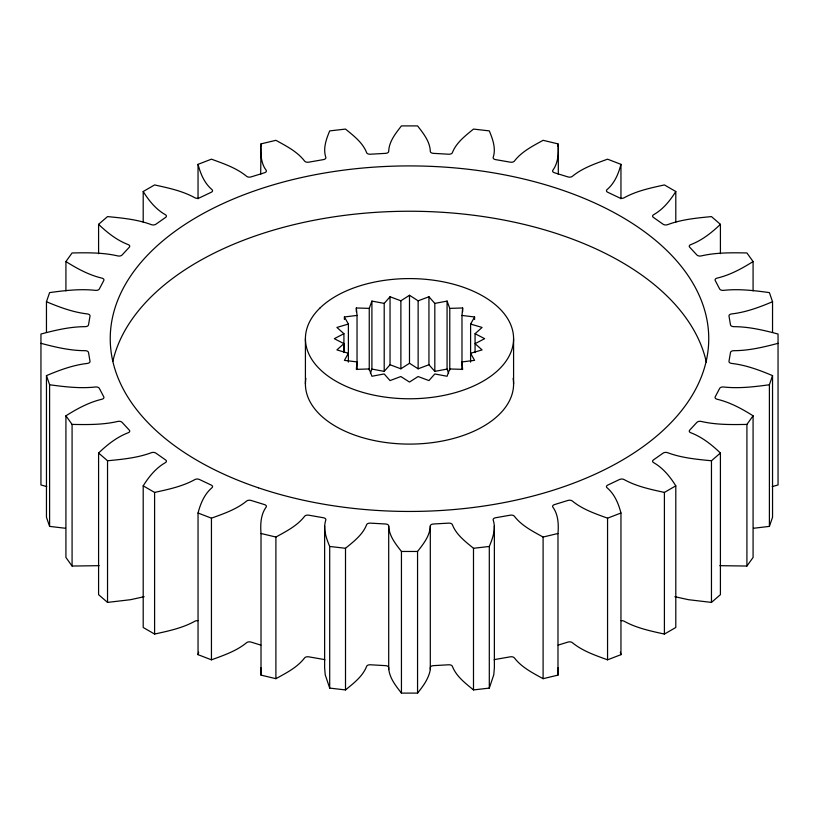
<?xml version="1.0" encoding="UTF-8"?>
<svg xmlns="http://www.w3.org/2000/svg" width="819" height="819" viewBox="0 0 819 819"><rect width="100%" height="100%" fill="white"/><g stroke="black" fill="none" stroke-linecap="round" stroke-linejoin="round"><path stroke-width="1.23" d="M40.95 343.325C55.293 347.143 69.973 350.624 84.9 350.686A3.409 1.966 0 0 1 88.513 352.518L89.998 361.251A3.409 1.966 0 0 1 87.08 363.462C72.963 365.11 59.48 370.137 46.458 375.624L49.601 384.756C64.67 386.814 79.996 388.656 95.188 387.018A3.409 1.966 0 0 1 99.355 388.411L103.767 396.805A3.409 1.966 0 0 1 101.648 399.303C88.8 402.375 77.017 408.804 65.919 415.806L72.082 424.406C87.264 424.692 102.692 424.897 117.567 421.488A3.409 1.966 0 0 1 122.123 422.389L129.289 430.129A3.409 1.966 0 0 1 128.051 432.811C116.81 437.111 107.197 444.778 98.587 453.03L107.535 460.759C122.226 459.336 137.223 457.944 151.157 452.784A3.409 1.966 0 0 1 155.927 453.153L165.571 459.93A3.409 1.966 0 0 1 165.264 462.704C155.856 468.069 148.843 476.781 143.202 485.851L154.596 492.424C168.253 489.404 182.32 486.506 194.676 479.688A3.409 1.966 0 0 1 199.488 479.514L211.23 485.073A3.409 1.966 0 0 1 211.865 487.827C204.392 494.185 200.44 503.716 198.044 513.011L211.445 518.181C223.587 513.738 236.322 509.459 246.458 501.177A3.409 1.966 0 0 1 251.105 500.46L264.506 504.596A3.409 1.966 0 0 1 266.062 507.227C260.647 514.711 260.299 524.59 261.015 533.486L275.901 537.039C286.138 531.388 297.205 525.839 304.494 516.42A3.409 1.966 0 0 1 308.814 515.192L323.362 517.741A3.409 1.966 0 0 1 325.767 520.147C322.881 528.91 326.3 538.318 329.699 546.468L345.505 548.28C353.552 541.656 362.653 534.827 366.574 524.825A3.409 1.966 0 0 1 370.393 523.136L385.524 523.996A3.409 1.966 0 0 1 388.697 526.085C389.035 535.861 395.679 544.062 401.443 551.463L401.443 693.099L417.557 693.099C423.167 686.158 428.777 678.562 430.303 669.573L430.303 526.085A3.409 1.966 0 0 1 433.476 523.996L448.607 523.136A3.409 1.966 0 0 1 452.426 524.825C456.347 534.827 465.448 541.656 473.495 548.28L489.301 546.468C492.7 538.318 496.119 528.91 493.233 520.147A3.409 1.966 0 0 1 495.638 517.741L510.186 515.192A3.409 1.966 0 0 1 514.506 516.42C521.795 525.839 532.862 531.388 543.099 537.039L557.985 533.486C558.701 524.59 558.353 514.711 552.938 507.227A3.409 1.966 0 0 1 554.494 504.596L567.895 500.46A3.409 1.966 0 0 1 572.542 501.177C582.678 509.459 595.413 513.738 607.555 518.181L620.956 513.011C618.56 503.716 614.608 494.185 607.135 487.827A3.409 1.966 0 0 1 607.77 485.073L619.512 479.514A3.409 1.966 0 0 1 624.324 479.688C636.68 486.506 650.747 489.404 664.404 492.424L675.798 485.851C670.157 476.781 663.144 468.069 653.736 462.704A3.409 1.966 0 0 1 653.429 459.93L663.073 453.153A3.409 1.966 0 0 1 667.843 452.784C681.777 457.944 696.774 459.336 711.465 460.759L720.413 453.03C711.803 444.778 702.19 437.111 690.949 432.811A3.409 1.966 0 0 1 689.711 430.129L696.877 422.389A3.409 1.966 0 0 1 701.433 421.488C716.308 424.897 731.736 424.692 746.918 424.406L753.081 415.806C741.983 408.804 730.2 402.375 717.352 399.303A3.409 1.966 0 0 1 715.233 396.805L719.645 388.411A3.409 1.966 0 0 1 723.812 387.018C739.004 388.656 754.33 386.814 769.399 384.756L772.542 375.624C759.52 370.137 746.037 365.11 731.92 363.462A3.409 1.966 0 0 1 729.002 361.251L730.487 352.518A3.409 1.966 0 0 1 734.1 350.686C749.027 350.624 763.707 347.143 778.05 343.325M401.443 693.099C395.679 685.698 389.035 677.508 388.697 667.731A3.409 1.966 0 0 0 385.524 665.642L370.393 664.782A3.409 1.966 0 0 0 366.574 666.471C362.653 676.474 353.552 683.302 345.505 689.926L329.699 688.103L325.225 674.805L324.631 667.792L324.631 526.146M260.851 667.72L261.015 675.122L275.901 678.685C286.138 673.034 297.205 667.485 304.494 658.056A3.409 1.966 0 0 1 308.814 656.838L323.362 659.377A3.409 1.966 0 0 1 324.887 659.889M260.688 174.396L261.015 143.878L275.901 140.315C286.138 145.966 297.205 151.515 304.494 160.944A3.409 1.966 0 0 0 308.814 162.162L323.362 159.623A3.409 1.966 0 0 0 325.767 157.217C322.881 148.444 326.3 139.035 329.699 130.897L345.505 129.074C353.552 135.698 362.653 142.526 366.574 152.529A3.409 1.966 0 0 0 370.393 154.218L385.524 153.358A3.409 1.966 0 0 0 388.697 151.269C389.035 141.492 395.679 133.302 401.443 125.901L417.557 125.901C423.321 133.302 429.965 141.492 430.303 151.269A3.409 1.966 0 0 0 433.476 153.358L448.607 154.218A3.409 1.966 0 0 0 452.426 152.529C456.347 142.526 465.448 135.698 473.495 129.074L489.301 130.897C492.7 139.035 496.119 148.444 493.233 157.217A3.409 1.966 0 0 0 495.638 159.623L510.186 162.162A3.409 1.966 0 0 0 514.506 160.944C521.795 151.515 532.862 145.966 543.099 140.315L557.985 143.878C558.701 152.764 558.353 162.643 552.938 170.127A3.409 1.966 0 0 0 554.494 172.758L567.895 176.894A3.409 1.966 0 0 0 572.542 176.187C582.678 167.895 595.413 163.626 607.555 159.173L620.956 164.343L620.956 198.792M461.977 369.574L461.977 315.438L462.643 307.985L449.774 308.384L447.072 301.095L434.817 303.399L428.941 296.754L418.14 300.819L409.49 295.28L400.88 300.808L390.039 296.754L384.203 303.388L384.203 371.376L371.908 369.082L371.908 301.095L384.203 303.388M494.113 659.889A3.409 1.966 0 0 1 495.638 659.377L510.186 656.838A3.409 1.966 0 0 1 514.506 658.056C521.795 667.485 532.862 673.034 543.099 678.685L557.985 675.122L558.149 667.72M260.851 645.106L251.105 642.106A3.409 1.966 0 0 0 246.458 642.813C236.322 651.105 223.587 655.374 211.445 659.827L198.044 654.657L198.669 652.2M620.956 164.343C618.56 173.638 614.608 183.169 607.135 189.527A3.409 1.966 0 0 0 607.77 192.281L619.512 197.85A3.409 1.966 0 0 0 624.324 197.666C636.68 190.847 650.747 187.95 664.404 184.93L675.798 191.513L675.798 222.133M46.458 332.35L46.458 301.73L49.601 292.608C64.67 290.54 79.996 288.697 95.188 290.336A3.409 1.966 0 0 0 99.355 288.943L103.767 280.548A3.409 1.966 0 0 0 101.648 278.05C88.8 274.979 77.017 268.55 65.919 261.548L72.082 252.958C87.264 252.661 102.692 252.457 117.567 255.866A3.409 1.966 0 0 0 122.123 254.965L129.289 247.236A3.409 1.966 0 0 0 128.051 244.543C116.81 240.243 107.197 232.576 98.587 224.334L107.535 216.595C122.226 218.018 137.223 219.42 151.157 224.57A3.409 1.966 0 0 0 155.927 224.211L165.571 217.424A3.409 1.966 0 0 0 165.264 214.65C155.856 209.295 148.843 200.583 143.202 191.513L154.596 184.93C168.253 187.95 182.32 190.847 194.676 197.666A3.409 1.966 0 0 0 199.488 197.85L211.23 192.281A3.409 1.966 0 0 0 211.865 189.527C204.392 183.169 200.44 173.638 198.044 164.343L211.445 159.173C223.587 163.626 236.322 167.895 246.458 176.187A3.409 1.966 0 0 0 251.105 176.894L264.506 172.758A3.409 1.966 0 0 0 266.062 170.127C261.241 163.739 260.759 155.313 260.688 147.604M753.552 528.265L769.399 526.392L772.542 517.27L772.542 375.624M369.246 370.065L369.246 308.374L371.908 301.095M370.383 373.239L371.908 369.082M430.303 669.573L430.303 667.731A3.409 1.966 0 0 1 433.476 665.642L448.607 664.782A3.409 1.966 0 0 1 452.426 666.471C456.347 676.474 465.448 683.302 473.495 689.926L489.301 688.103L493.775 674.805L494.369 667.792L494.369 526.146M470.587 362.111L470.608 324.068L474.58 316.973L461.977 315.438M675.798 191.513C670.157 200.583 663.144 209.295 653.736 214.65A3.409 1.966 0 0 0 653.429 217.424L663.073 224.211A3.409 1.966 0 0 0 667.843 224.57C681.777 219.42 696.774 218.018 711.465 216.595L720.413 224.334L720.413 253.685M719.84 565.673L746.918 566.042L753.081 557.452L753.081 415.806M417.557 693.099L417.557 551.463C423.321 544.062 429.965 535.861 430.303 526.085M384.203 371.376L390.039 364.752L390.039 296.754M720.413 224.334C711.803 232.576 702.19 240.243 690.949 244.543A3.409 1.966 0 0 0 689.711 247.236L696.877 254.965A3.409 1.966 0 0 0 701.433 255.866C716.308 252.457 731.736 252.661 746.918 252.958L753.081 261.548L753.081 290.899M369.246 308.374L356.347 307.985L357.033 315.417L344.4 316.973L348.392 324.048L336.896 327.446L343.919 333.681L334.326 338.677L343.919 343.642L336.896 349.908L348.382 353.276L344.4 360.37L357.002 361.916L356.347 369.359L369.215 368.959L371.908 376.259L384.162 373.945L390.039 380.589L400.839 376.535L409.49 382.063L418.11 376.535L428.941 380.589L434.787 373.955L447.072 376.259L449.744 368.98L462.643 369.359L461.957 361.926L474.58 360.37L470.587 353.296L482.094 349.908L475.061 343.673L484.653 338.677L475.071 333.702L482.094 327.446L470.608 324.068M674.846 596.703L688.462 599.692L711.465 602.405L720.413 594.666L720.413 453.03M390.039 364.752L400.88 368.806L409.49 363.267L409.49 295.28M753.081 261.548C741.983 268.55 730.2 274.979 717.352 278.05A3.409 1.966 0 0 0 715.233 280.548L719.645 288.943A3.409 1.966 0 0 0 723.812 290.336C739.004 288.697 754.33 290.54 769.399 292.608L772.542 301.73L772.542 332.35M621.099 620.7A3.409 1.966 0 0 1 624.324 621.334C636.68 628.153 650.747 631.05 664.404 634.07L675.798 627.487L675.798 485.851M772.542 301.73C759.52 307.217 746.037 312.244 731.92 313.892A3.409 1.966 0 0 0 729.002 316.103L730.487 324.836A3.409 1.966 0 0 0 734.1 326.668C749.027 326.73 763.707 330.211 778.05 334.029L778.05 484.971L772.215 486.578M558.149 645.106L567.895 642.106A3.409 1.966 0 0 1 572.542 642.813C582.678 651.105 595.413 655.374 607.555 659.827L620.956 654.657L620.956 513.011M409.49 363.267L418.14 368.806L428.941 364.752L434.817 371.386L447.072 369.082L447.072 301.095M144.154 596.703L130.538 599.692L107.535 602.405L98.587 594.666L98.587 453.03M143.202 485.851L143.202 627.487L154.596 634.07C168.253 631.05 182.32 628.153 194.676 621.334A3.409 1.966 0 0 1 197.901 620.7M99.16 565.673L72.082 566.042L65.919 557.452L65.919 415.806M401.443 551.463L417.557 551.463M65.448 528.265L49.601 526.392L46.458 517.27L46.458 375.624M46.785 486.578L40.95 484.971L40.95 334.029C55.293 330.211 69.973 326.73 84.9 326.668A3.409 1.966 0 0 0 88.513 324.836L89.998 316.103A3.409 1.966 0 0 0 87.08 313.892C72.963 312.244 59.48 307.217 46.458 301.73M447.072 369.082L448.617 373.249M620.331 652.2L620.956 654.657M769.399 384.756L769.399 526.392M746.918 424.406L746.918 566.042M711.465 460.759L711.465 602.405M664.404 492.424L664.404 634.07M607.555 518.181L607.555 659.827M558.312 147.604L558.312 174.396M557.985 143.878L557.985 146.427M557.985 533.486L557.985 675.122M543.099 537.039L543.099 678.685M513.585 338.677L513.585 384.009M489.301 546.468L489.301 688.103M475.071 333.702L475.071 352.59M474.58 316.973L474.58 319.492M473.495 548.28L473.495 689.926M462.643 307.985L462.643 311.763M449.774 308.384L449.774 370.075M434.817 303.399L434.817 371.386M428.941 296.754L428.941 364.752M418.14 300.819L418.14 368.806M400.88 300.808L400.88 368.806M388.697 526.085L388.697 669.573M357.033 315.417L357.033 369.553M356.347 307.985L356.347 311.763M348.392 324.048L348.382 362.09M345.505 548.28L345.505 689.926M344.4 316.973L344.4 319.492M343.919 333.681L343.919 352.559M343.919 343.642L343.919 352.457M329.699 546.468L329.699 688.103M305.415 338.677L305.415 384.009M275.901 537.039L275.901 678.685M261.015 143.878L261.015 146.427M261.015 533.486L261.015 675.122M211.445 518.181L211.445 659.827M198.044 164.343L198.044 198.792M198.044 513.011L198.044 654.657M154.596 492.424L154.596 634.07M143.202 191.513L143.202 222.133M107.535 460.759L107.535 602.405M98.587 224.334L98.587 253.685M72.082 424.406L72.082 566.042M65.919 261.548L65.919 290.899M49.601 384.756L49.601 526.392M112.817 361.425A299.252 172.768 0 0 1 410.073 211.241A299.252 172.768 0 0 1 706.326 362.08M513.124 378.347A104.085 60.094 0 0 1 499.641 414.056L499.088 414.598A104.085 60.094 0 0 1 462.479 435.728L461.547 436.046A104.085 60.094 0 0 1 357.453 436.046L356.521 435.728A104.085 60.094 0 0 1 319.912 414.598L319.359 414.056A104.085 60.094 0 0 1 305.876 378.347M319.912 308.087L319.359 308.63A104.085 60.094 0 0 0 319.359 368.724L319.912 369.267A104.085 60.094 0 0 0 356.521 390.407L357.453 390.724A104.085 60.094 0 0 0 461.547 390.724L462.479 390.407A104.085 60.094 0 0 0 499.088 369.267L499.641 368.724A104.085 60.094 0 0 0 499.641 308.63L499.088 308.087A104.085 60.094 0 0 0 462.479 286.957L461.547 286.64A104.085 60.094 0 0 0 357.453 286.64L356.521 286.957A104.085 60.094 0 0 0 319.912 308.087M258.476 487.837A299.252 172.768 0 0 0 708.742 339.609A299.252 172.768 0 0 0 261.271 188.595A299.252 172.768 0 0 0 258.476 487.837"/></g></svg>
